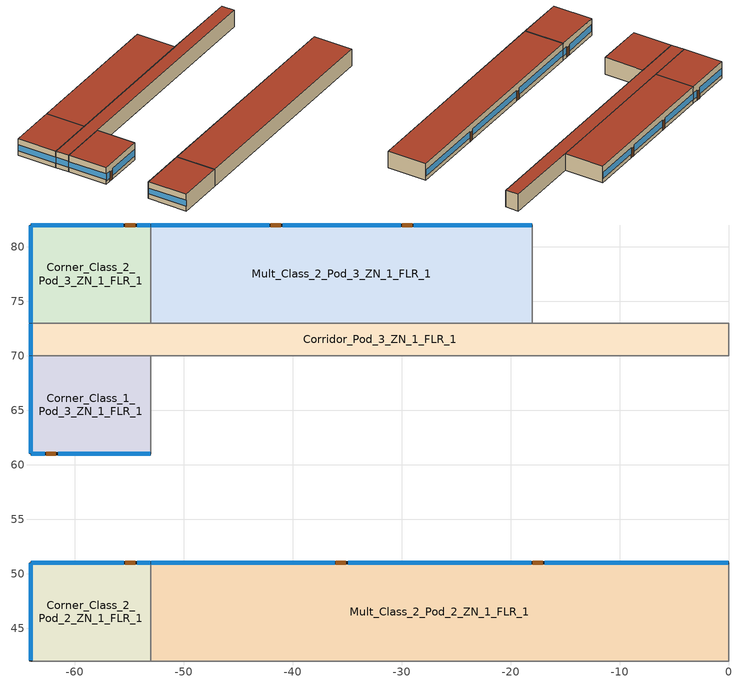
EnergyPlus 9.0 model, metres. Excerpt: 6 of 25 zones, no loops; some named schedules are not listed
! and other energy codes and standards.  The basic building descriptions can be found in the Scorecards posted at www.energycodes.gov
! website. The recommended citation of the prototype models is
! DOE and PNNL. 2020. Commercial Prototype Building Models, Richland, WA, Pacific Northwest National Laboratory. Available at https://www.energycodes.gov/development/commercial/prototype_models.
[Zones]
Corner_Class_2_Pod_2_ZN_1_FLR_1
 floor ground (Corner_Class_2_Pod_2_ZN_1_FLR_1_Floor_Ffactor): -64,51 -53,51 -53,42 -64,42 z0
 wall outside (nonres_ext_wall): -53,51 -64,51 -64,42 z0:4
 wall to Corridor_Pod_2_ZN_1_FLR_1 (int_wall): -64,42 -53,42 z0:4
 wall to Mult_Class_2_Pod_2_ZN_1_FLR_1 (int_wall): -53,42 -53,51 z0:4
 window (NonresWindow_U_0.43_SHGC_0.25): -64,50.95 -64,42.05 z1.1:2.52; -53.05,51 -54.27,51 / -55.49,51 -63.95,51 z0.92:2.51
 door (Swinging Door_con): -54.45,51 -55.36,51 z0:2.13
 roof outside (nonres_roof): -64,42 -53,42 -53,51 -64,51 z4
Mult_Class_2_Pod_2_ZN_1_FLR_1
 floor ground (Mult_Class_2_Pod_2_ZN_1_FLR_1_Floor_Ffactor): -53,51 0,51 0,42 -53,42 z0
 wall outside (nonres_ext_wall): 0,51 -53,51 z0:4
 wall to Corridor_Pod_2_ZN_1_FLR_1 (int_wall): -53,42 0,42 z0:4
 wall to Main_Corridor_ZN_1_FLR_1 (int_wall): 0,42 0,51 z0:4
 window (NonresWindow_U_0.43_SHGC_0.25): -0.05,51 -16.87,51 / -18.09,51 -34.91,51 / -36.13,51 -52.95,51 z1.03:2.5
 door (Swinging Door_con): -17.05,51 -17.96,51 / -35.11,51 -36.02,51 z0:2.13
 roof outside (nonres_roof): -53,42 0,42 0,51 -53,51 z4
Corner_Class_1_Pod_3_ZN_1_FLR_1
 floor ground (Corner_Class_1_Pod_3_ZN_1_FLR_1_Floor_Ffactor): -64,70 -53,70 -53,61 -64,61 z0
 wall outside (nonres_ext_wall): -64,70 -64,61 -53,61 z0:4
 wall to Mult_Class_1_Pod_3_ZN_1_FLR_1 (int_wall): -53,61 -53,70 z0:4
 wall to Corridor_Pod_3_ZN_1_FLR_1 (int_wall): -53,70 -64,70 z0:4
 window (NonresWindow_U_0.43_SHGC_0.25): -64,69.95 -64,61.05 z1.1:2.52; -63.95,61 -62.73,61 / -61.51,61 -53.05,61 z0.92:2.51
 door (Swinging Door_con): -62.62,61 -61.7,61 z0:2.13
 roof outside (nonres_roof): -64,61 -53,61 -53,70 -64,70 z4
Corridor_Pod_3_ZN_1_FLR_1
 floor ground (Corridor_Pod_3_ZN_1_FLR_1_Floor_Ffactor): -64,73 0,73 0,70 -64,70 z0
 wall outside (nonres_ext_wall): -64,73 -64,70 z0:4
 wall to Mult_Class_1_Pod_3_ZN_1_FLR_1 (int_wall): -53,70 0,70 z0:4
 wall to Library_Media_Center_ZN_1_FLR_1 (int_wall): 0,70 0,73 z0:4
 wall to Computer_Class_ZN_1_FLR_1 (int_wall): 0,73 -18,73 z0:4
 wall to Mult_Class_2_Pod_3_ZN_1_FLR_1 (int_wall): -18,73 -53,73 z0:4
 wall to Corner_Class_2_Pod_3_ZN_1_FLR_1 (int_wall): -53,73 -64,73 z0:4
 window (NonresWindow_U_0.43_SHGC_0.25): -64,72.95 -64,70.05 z1.1:2.55
 roof outside (nonres_roof): -64,70 0,70 0,73 -64,73 z4
Corner_Class_2_Pod_3_ZN_1_FLR_1
 floor ground (Corner_Class_2_Pod_3_ZN_1_FLR_1_Floor_Ffactor): -64,82 -53,82 -53,73 -64,73 z0
 wall outside (nonres_ext_wall): -53,82 -64,82 -64,73 z0:4
 wall to Mult_Class_2_Pod_3_ZN_1_FLR_1 (int_wall): -53,73 -53,82 z0:4
 window (NonresWindow_U_0.43_SHGC_0.25): -53.05,82 -54.27,82 / -55.52,82 -63.95,82 z0.92:2.51; -64,81.95 -64,73.05 z1.1:2.52
 door (Swinging Door_con): -54.44,82 -55.36,82 z0:2.13
 roof outside (nonres_roof): -64,73 -53,73 -53,82 -64,82 z4
Mult_Class_2_Pod_3_ZN_1_FLR_1
 floor ground (Mult_Class_2_Pod_3_ZN_1_FLR_1_Floor_Ffactor): -53,82 -18,82 -18,73 -53,73 z0
 wall outside (nonres_ext_wall): -18,82 -53,82 z0:4
 wall to Computer_Class_ZN_1_FLR_1 (int_wall): -18,73 -18,82 z0:4
 window (NonresWindow_U_0.43_SHGC_0.25): -18.05,82 -28.87,82 / -30.09,82 -40.91,82 / -42.13,82 -52.95,82 z0.99:2.5
 door (Swinging Door_con): -29,82 -29.92,82 / -41.09,82 -42.01,82 z0:2.13
 roof outside (nonres_roof): -53,73 -18,73 -18,82 -53,82 z4
[Building]
SchoolPrimary: North Axis {deg}=0; Terrain=City; Loads Convergence Tolerance Value=0.04; Temperature Convergence Tolerance Value {deltaC}=0.2; Solar Distribution=FullInteriorAndExterior; Maximum Number of Warmup Days=25; Minimum Number of Warmup Days=6
[Site:Location]
Site:Location=San.Diego-Brown.Field.Muni.AP_CA_USA WMO=722904; Latitude {N+ S-}=32.57; Longitude {W- E+}=-116.98; Time Zone Relative to GMT {GMT+/-}=-8; Elevation {m}=159
[SizingPeriod:DesignDay] Day of Month=21; Dry-Bulb Temperature Range Modifier Type=DefaultMultipliers; Humidity Condition Type=Wetbulb; Barometric Pressure {Pa}=99429; Rain {Yes/No}=No; Snow on ground {Yes/No}=No; Daylight Savings Time Indicator=No
Name | Month | Day Type | Maximum Dry-Bulb Temperature {C} | Daily Dry-Bulb Temperature Range {C} | Wetbulb at Maximum Dry-Bulb {C} | Wind Speed {m/s} design conditions vs. traditional 6.71 m/s (15 mph) | Wind Direction {Degrees; N=0, S=180} | Solar Model Indicator | Clearness {0.0 to 1.1} | Wind Speed {m/s} design conditions vs. traditional 3.35 m/s (7mph) | ASHRAE Clear Sky Optical Depth for Beam Irradiance (taub) | ASHRAE Clear Sky Optical Depth for Diffuse Irradiance (taud)
San.Diego-Brown.Field.Muni.AP_CA_USA Ann Htg 99.6% Condns DB | 12 | WinterDesignDay | 3.8 | 0 | 3.8 | 3 | 120 | ASHRAEClearSky | 0
San.Diego-Brown.Field.Muni.AP_CA_USA Ann Clg .4% Condns DB=>MWB | 8 | SummerDesignDay | 31.3 | 8.9 | 18.4 |  | 280 | ASHRAETau |  | 4.1 | 0.412 | 2.276
[Site:WaterMainsTemperature]
Calculation Method=Correlation; Annual average outdoor air temperature {C}=16; Maximum difference in monthly average outdoor air temperatures {C}=7.1
[Site:GroundTemperature:FCfactorMethod]
January Ground Temperature {C}=18.8; February Ground Temperature {C}=14.3; March Ground Temperature {C}=13.6; April Ground Temperature {C}=13.2; May Ground Temperature {C}=13.3; June Ground Temperature {C}=12.6; July Ground Temperature {C}=15.3; August Ground Temperature {C}=15.6; September Ground Temperature {C}=17.7; October Ground Temperature {C}=19.4; November Ground Temperature {C}=19.7; December Ground Temperature {C}=18.5
[Material:NoMass]
Opaque Door panel_con: MediumRough, 0.475964, 0.9, 0.7, 0.7
Nonres_Roof_Insulation: MediumSmooth, 4.31889, 0.9, 0.7, 0.7
Nonres_Exterior_Wall_Insulation: MediumSmooth, 1.90342, 0.9, 0.7, 0.7
[Construction]
Swinging Door_con: Opaque Door panel_con
InteriorFurnishings: Std Wood 6inch
int_wall: G01 13mm gypsum board, G01 13mm gypsum board
nonres_roof: F13 Built-up roofing, Nonres_Roof_Insulation, F08 Metal surface
nonres_ext_wall: F07 25mm stucco, G01 16mm gypsum board, Nonres_Exterior_Wall_Insulation, G01 16mm gypsum board
NonresWindow_U_0.43_SHGC_0.25: Nonres Window Glazing Layer
[Material]
Name | Roughness | Thickness {m} | Conductivity {W/m-K} | Density {kg/m3} | Specific Heat {J/kg-K} | Thermal Absorptance | Solar Absorptance | Visible Absorptance | Absorptance:Thermal | Absorptance:Solar | Absorptance:Visible
Std Wood 6inch | MediumSmooth | 0.15 | 0.12 | 540 | 1210 | 0.9 | 0.7 | 0.7
F07 25mm stucco | Smooth | 0.0254 | 0.72 | 1856 | 840 | 0.9 | 0.7 | 0.7
F08 Metal surface | Smooth | 0.0008 | 45.28 | 7824 | 500
F13 Built-up roofing | Rough | 0.0095 | 0.16 | 1120 | 1460 |  |  |  | 0.75 | 0.45
G01 13mm gypsum board | Smooth | 0.0127 | 0.16 | 800 | 1090 |  |  |  | 0.9 | 0.7 | 0.5
G01 16mm gypsum board | MediumSmooth | 0.0159 | 0.16 | 800 | 1090
[WindowMaterial:SimpleGlazingSystem]
Nonres Window Glazing Layer: U-Factor {W/m2-K}=2.44165; Solar Heat Gain Coefficient=0.25; Visible Transmittance=0.275
[Construction:FfactorGroundFloor] F-Factor=1.26363
Name | Area | PerimeterExposed
Corner_Class_2_Pod_2_ZN_1_FLR_1_Floor_Ffactor; Corner_Class_1_Pod_3_ZN_1_FLR_1_Floor_Ffactor; Corner_Class_2_Pod_3_ZN_1_FLR_1_Floor_Ffactor | 99 | 20
Mult_Class_2_Pod_2_ZN_1_FLR_1_Floor_Ffactor | 477 | 53
Corridor_Pod_3_ZN_1_FLR_1_Floor_Ffactor | 192 | 3
Mult_Class_2_Pod_3_ZN_1_FLR_1_Floor_Ffactor | 315 | 35
[Zone] Type=1; Multiplier=1; Ceiling Height {m}=4; Floor Area {m2}=autocalculate; Part of Total Floor Area=Yes
Name | Volume {m3}
Corner_Class_2_Pod_2_ZN_1_FLR_1; Corner_Class_1_Pod_3_ZN_1_FLR_1; Corner_Class_2_Pod_3_ZN_1_FLR_1 | 396
Mult_Class_2_Pod_2_ZN_1_FLR_1 | 1908
Corridor_Pod_3_ZN_1_FLR_1 | 768
Mult_Class_2_Pod_3_ZN_1_FLR_1 | 1260
[InternalMass] Construction=InteriorFurnishings
Name | Zone | Surface Area {m2}
Corner_Class_2_Pod_2_ZN_1_FLR_1_InternalMass_1 | Corner_Class_2_Pod_2_ZN_1_FLR_1 | 198
Mult_Class_2_Pod_2_ZN_1_FLR_1_InternalMass_1 | Mult_Class_2_Pod_2_ZN_1_FLR_1 | 954
Corner_Class_1_Pod_3_ZN_1_FLR_1_InternalMass_1 | Corner_Class_1_Pod_3_ZN_1_FLR_1 | 198
Corridor_Pod_3_ZN_1_FLR_1_InternalMass_1 | Corridor_Pod_3_ZN_1_FLR_1 | 384
Corner_Class_2_Pod_3_ZN_1_FLR_1_InternalMass_1 | Corner_Class_2_Pod_3_ZN_1_FLR_1 | 198
Mult_Class_2_Pod_3_ZN_1_FLR_1_InternalMass_1 | Mult_Class_2_Pod_3_ZN_1_FLR_1 | 630
[People] Number of People Schedule=BLDG_OCC_SCH; Fraction Radiant=0.3; Sensible Heat Fraction=AUTOCALCULATE; Activity Level Schedule=ACTIVITY_SCH; Enable ASHRAE 55 Comfort Warnings=No; Mean Radiant Temperature Calculation Type=ZoneAveraged; Work Efficiency Schedule=WORK_EFF_SCH; Clothing Insulation Calculation Method=ClothingInsulationSchedule; Clothing Insulation Schedule=CLOTHING_SCH; Air Velocity Schedule=AIR_VELO_SCH; Thermal Comfort Model 1 Type=FANGER
Name | Zone or ZoneList | Number of People Calculation Method | Zone Floor Area per Person {m2/person} | Number of People
Corner_Class_2_Pod_2_ZN_1_FLR_1 | Corner_Class_2_Pod_2_ZN_1_FLR_1 | Area/Person | 3.716
Mult_Class_2_Pod_2_ZN_1_FLR_1 | Mult_Class_2_Pod_2_ZN_1_FLR_1 | Area/Person | 3.716
Corner_Class_1_Pod_3_ZN_1_FLR_1 | Corner_Class_1_Pod_3_ZN_1_FLR_1 | Area/Person | 3.716
Corridor_Pod_3_ZN_1_FLR_1 | Corridor_Pod_3_ZN_1_FLR_1 | People |  | 0
Corner_Class_2_Pod_3_ZN_1_FLR_1 | Corner_Class_2_Pod_3_ZN_1_FLR_1 | Area/Person | 3.716
Mult_Class_2_Pod_3_ZN_1_FLR_1 | Mult_Class_2_Pod_3_ZN_1_FLR_1 | Area/Person | 3.716
[Lights] Design Level Calculation Method=Watts/Area; Return Air Fraction=0; Fraction Radiant=0.37; Fraction Visible=0.2; Fraction Replaceable=1; Return Air Fraction Calculated from Plenum Temperature=No
Name | Zone or ZoneList | Schedule | Watts per Zone Floor Area {W/m2}
Corner_Class_2_Pod_2_ZN_1_FLR_1_Lights | Corner_Class_2_Pod_2_ZN_1_FLR_1 | BLDG_LIGHT_CLASSROOM_SCH | 7.64238
Mult_Class_2_Pod_2_ZN_1_FLR_1_Lights | Mult_Class_2_Pod_2_ZN_1_FLR_1 | BLDG_LIGHT_CLASSROOM_SCH | 7.64238
Corner_Class_1_Pod_3_ZN_1_FLR_1_Lights | Corner_Class_1_Pod_3_ZN_1_FLR_1 | BLDG_LIGHT_CLASSROOM_SCH | 7.64238
Corridor_Pod_3_ZN_1_FLR_1_Lights | Corridor_Pod_3_ZN_1_FLR_1 | BLDG_LIGHT_CORRIDOR_SCH | 4.4132
Corner_Class_2_Pod_3_ZN_1_FLR_1_Lights | Corner_Class_2_Pod_3_ZN_1_FLR_1 | BLDG_LIGHT_CLASSROOM_SCH | 7.64238
Mult_Class_2_Pod_3_ZN_1_FLR_1_Lights | Mult_Class_2_Pod_3_ZN_1_FLR_1 | BLDG_LIGHT_CLASSROOM_SCH | 7.64238
[ElectricEquipment] Schedule=BLDG_EQUIP_SCH; Design Level Calculation Method=EquipmentLevel; Fraction Latent=0; Fraction Radiant=0.5; Fraction Lost=0
Name | Zone or ZoneList | Design Level {W}
Corner_Class_2_Pod_2_ZN_1_FLR_1_PlugMisc_Equip | Corner_Class_2_Pod_2_ZN_1_FLR_1 | 1485
Mult_Class_2_Pod_2_ZN_1_FLR_1_PlugMisc_Equip | Mult_Class_2_Pod_2_ZN_1_FLR_1 | 7155
Corner_Class_1_Pod_3_ZN_1_FLR_1_PlugMisc_Equip | Corner_Class_1_Pod_3_ZN_1_FLR_1 | 1485
Corridor_Pod_3_ZN_1_FLR_1_PlugMisc_Equip | Corridor_Pod_3_ZN_1_FLR_1 | 768
Corner_Class_2_Pod_3_ZN_1_FLR_1_PlugMisc_Equip | Corner_Class_2_Pod_3_ZN_1_FLR_1 | 1485
Mult_Class_2_Pod_3_ZN_1_FLR_1_PlugMisc_Equip | Mult_Class_2_Pod_3_ZN_1_FLR_1 | 4725
[Daylighting:Controls] Daylighting Method=SplitFlux; Lighting Control Type=Continuousoff; Minimum Input Power Fraction for Continuous or ContinuousOff Dimming Control=0.2; Minimum Light Output Fraction for Continuous or ContinuousOff Dimming Control=0.2; Number of Stepped Control Steps=3; Probability Lighting will be Reset When Needed in Manual Stepped Control=1; Maximum Allowable Discomfort Glare Index=22; Illuminance Setpoint at Reference Point 1 {lux}=377; Illuminance Setpoint at Reference Point 2 {lux}=377
Name | Zone | Glare Calculation Daylighting Reference Point | Glare Calculation Azimuth Angle of View Direction Clockwise from Zone y-Axis {deg} | Daylighting Reference Point 1 | Fraction of Zone Controlled by Reference Point 1 | Daylighting Reference Point 2 | Fraction of Zone Controlled by Reference Point 2
Corner_Class_2_Pod_2_ZN_1_FLR_1_DaylCtrl | Corner_Class_2_Pod_2_ZN_1_FLR_1 | Corner_Class_2_Pod_2_ZN_1_FLR_1_DaylRefPt1 | 270 | Corner_Class_2_Pod_2_ZN_1_FLR_1_DaylRefPt1 | 0.56 | Corner_Class_2_Pod_2_ZN_1_FLR_1_DaylRefPt2 | 0.2
Mult_Class_2_Pod_2_ZN_1_FLR_1_DaylCtrl | Mult_Class_2_Pod_2_ZN_1_FLR_1 | Mult_Class_2_Pod_2_ZN_1_FLR_1_DaylRefPt1 | 0 | Mult_Class_2_Pod_2_ZN_1_FLR_1_DaylRefPt1 | 0.28 | Mult_Class_2_Pod_2_ZN_1_FLR_1_DaylRefPt2 | 0.28
Corner_Class_1_Pod_3_ZN_1_FLR_1_DaylCtrl | Corner_Class_1_Pod_3_ZN_1_FLR_1 | Corner_Class_1_Pod_3_ZN_1_FLR_1_DaylRefPt1 | 180 | Corner_Class_1_Pod_3_ZN_1_FLR_1_DaylRefPt1 | 0.56 | Corner_Class_1_Pod_3_ZN_1_FLR_1_DaylRefPt2 | 0.2
Corner_Class_2_Pod_3_ZN_1_FLR_1_DaylCtrl | Corner_Class_2_Pod_3_ZN_1_FLR_1 | Corner_Class_2_Pod_3_ZN_1_FLR_1_DaylRefPt1 | 270 | Corner_Class_2_Pod_3_ZN_1_FLR_1_DaylRefPt1 | 0.56 | Corner_Class_2_Pod_3_ZN_1_FLR_1_DaylRefPt2 | 0.2
Mult_Class_2_Pod_3_ZN_1_FLR_1_DaylCtrl | Mult_Class_2_Pod_3_ZN_1_FLR_1 | Mult_Class_2_Pod_3_ZN_1_FLR_1_DaylRefPt1 | 0 | Mult_Class_2_Pod_3_ZN_1_FLR_1_DaylRefPt1 | 0.28 | Mult_Class_2_Pod_3_ZN_1_FLR_1_DaylRefPt2 | 0.28
[ZoneInfiltration:DesignFlowRate] Schedule=INFIL_SCH_PNNL; Design Flow Rate Calculation Method=Flow/ExteriorArea; Constant Term Coefficient=0; Temperature Term Coefficient=0; Velocity Term Coefficient=0.224; Velocity Squared Term Coefficient=0
Name | Zone or ZoneList | Flow per Exterior Surface Area {m3/s-m2}
Corner_Class_2_Pod_2_ZN_1_FLR_1_Infiltration | Corner_Class_2_Pod_2_ZN_1_FLR_1 | 0.000254325
Mult_Class_2_Pod_2_ZN_1_FLR_1_Infiltration | Mult_Class_2_Pod_2_ZN_1_FLR_1 | 0.00017524
Corner_Class_1_Pod_3_ZN_1_FLR_1_Infiltration | Corner_Class_1_Pod_3_ZN_1_FLR_1 | 0.000254325
Corridor_Pod_3_ZN_1_FLR_1_Infiltration | Corridor_Pod_3_ZN_1_FLR_1 | 3.35686e-05
Corner_Class_2_Pod_3_ZN_1_FLR_1_Infiltration | Corner_Class_2_Pod_3_ZN_1_FLR_1 | 0.000254325
Mult_Class_2_Pod_3_ZN_1_FLR_1_Infiltration | Mult_Class_2_Pod_3_ZN_1_FLR_1 | 0.00017524
[Exterior:Lights] Control Option=AstronomicalClock
Name | Schedule | Design Level {W}
Exterior_Lights_a | Exterior_lighting_schedule_a | 150.48
Exterior_Lights_b | Exterior_lighting_schedule_b_2016 | 1645.9
Exterior_Lights_c | Exterior_lighting_schedule_c_2016 | 584.3
[EnergyManagementSystem:Program]
SET_mCl1_Pod_2_ZN_1_FLR_1_Light_EMS_Program: SET mCl1_Pod_2_ZN_1_FLR_1_LSr_IP=0.093*mCl1_Pod_2_ZN_1_FLR_1_LSr/mCl1_Pod_2_ZN_1_FLR_1_Area; IF (mCl1_Pod_2_ZN_1_FLR_1_OSr <= 0) && (mCl1_Pod_2_ZN_1_FLR_1_LSr_IP >= 0.02); SET mCl1_Pod_2_ZN_1_FLR_1_LAr = 0.02*mCl1_Pod_2_ZN_1_FLR_1_Area/0.09290304; ELSE; SET mCl1_Pod_2_ZN_1_FLR_1_LAr = NULL; ENDIF
SET_cPOD2_ZN_1_FLR_1_Light_EMS_Program: SET cPOD2_ZN_1_FLR_1_LSr_IP=0.093*cPOD2_ZN_1_FLR_1_LSr/cPOD2_ZN_1_FLR_1_Area; IF (cPOD2_ZN_1_FLR_1_OSr <= 0) && (cPOD2_ZN_1_FLR_1_LSr_IP >= 0.02); SET cPOD2_ZN_1_FLR_1_LAr = 0.02*cPOD2_ZN_1_FLR_1_Area/0.09290304; ELSE; SET cPOD2_ZN_1_FLR_1_LAr = NULL; ENDIF
SET_cCL2_Pod_2_ZN_1_FLR_1_Light_EMS_Program: SET cCL2_Pod_2_ZN_1_FLR_1_LSr_IP=0.093*cCL2_Pod_2_ZN_1_FLR_1_LSr/cCL2_Pod_2_ZN_1_FLR_1_Area; IF (cCL2_Pod_2_ZN_1_FLR_1_OSr <= 0) && (cCL2_Pod_2_ZN_1_FLR_1_LSr_IP >= 0.02); SET cCL2_Pod_2_ZN_1_FLR_1_LAr = 0.02*cCL2_Pod_2_ZN_1_FLR_1_Area/0.09290304; ELSE; SET cCL2_Pod_2_ZN_1_FLR_1_LAr = NULL; ENDIF
SET_mCl2_Pod_2_ZN_1_FLR_1_Light_EMS_Program: SET mCl2_Pod_2_ZN_1_FLR_1_LSr_IP=0.093*mCl2_Pod_2_ZN_1_FLR_1_LSr/mCl2_Pod_2_ZN_1_FLR_1_Area; IF (mCl2_Pod_2_ZN_1_FLR_1_OSr <= 0) && (mCl2_Pod_2_ZN_1_FLR_1_LSr_IP >= 0.02); SET mCl2_Pod_2_ZN_1_FLR_1_LAr = 0.02*mCl2_Pod_2_ZN_1_FLR_1_Area/0.09290304; ELSE; SET mCl2_Pod_2_ZN_1_FLR_1_LAr = NULL; ENDIF
SET_cCL1_Pod_3_ZN_1_FLR_1_Light_EMS_Program: SET cCL1_Pod_3_ZN_1_FLR_1_LSr_IP=0.093*cCL1_Pod_3_ZN_1_FLR_1_LSr/cCL1_Pod_3_ZN_1_FLR_1_Area; IF (cCL1_Pod_3_ZN_1_FLR_1_OSr <= 0) && (cCL1_Pod_3_ZN_1_FLR_1_LSr_IP >= 0.02); SET cCL1_Pod_3_ZN_1_FLR_1_LAr = 0.02*cCL1_Pod_3_ZN_1_FLR_1_Area/0.09290304; ELSE; SET cCL1_Pod_3_ZN_1_FLR_1_LAr = NULL; ENDIF
SET_mCl1_Pod_3_ZN_1_FLR_1_Light_EMS_Program: SET mCl1_Pod_3_ZN_1_FLR_1_LSr_IP=0.093*mCl1_Pod_3_ZN_1_FLR_1_LSr/mCl1_Pod_3_ZN_1_FLR_1_Area; IF (mCl1_Pod_3_ZN_1_FLR_1_OSr <= 0) && (mCl1_Pod_3_ZN_1_FLR_1_LSr_IP >= 0.02); SET mCl1_Pod_3_ZN_1_FLR_1_LAr = 0.02*mCl1_Pod_3_ZN_1_FLR_1_Area/0.09290304; ELSE; SET mCl1_Pod_3_ZN_1_FLR_1_LAr = NULL; ENDIF
SET_cPOD3_ZN_1_FLR_1_Light_EMS_Program: SET cPOD3_ZN_1_FLR_1_LSr_IP=0.093*cPOD3_ZN_1_FLR_1_LSr/cPOD3_ZN_1_FLR_1_Area; IF (cPOD3_ZN_1_FLR_1_OSr <= 0) && (cPOD3_ZN_1_FLR_1_LSr_IP >= 0.02); SET cPOD3_ZN_1_FLR_1_LAr = 0.02*cPOD3_ZN_1_FLR_1_Area/0.09290304; ELSE; SET cPOD3_ZN_1_FLR_1_LAr = NULL; ENDIF
SET_cCL2_Pod_3_ZN_1_FLR_1_Light_EMS_Program: SET cCL2_Pod_3_ZN_1_FLR_1_LSr_IP=0.093*cCL2_Pod_3_ZN_1_FLR_1_LSr/cCL2_Pod_3_ZN_1_FLR_1_Area; IF (cCL2_Pod_3_ZN_1_FLR_1_OSr <= 0) && (cCL2_Pod_3_ZN_1_FLR_1_LSr_IP >= 0.02); SET cCL2_Pod_3_ZN_1_FLR_1_LAr = 0.02*cCL2_Pod_3_ZN_1_FLR_1_Area/0.09290304; ELSE; SET cCL2_Pod_3_ZN_1_FLR_1_LAr = NULL; ENDIF
SET_mCl2_Pod_3_ZN_1_FLR_1_Light_EMS_Program: SET mCl2_Pod_3_ZN_1_FLR_1_LSr_IP=0.093*mCl2_Pod_3_ZN_1_FLR_1_LSr/mCl2_Pod_3_ZN_1_FLR_1_Area; IF (mCl2_Pod_3_ZN_1_FLR_1_OSr <= 0) && (mCl2_Pod_3_ZN_1_FLR_1_LSr_IP >= 0.02); SET mCl2_Pod_3_ZN_1_FLR_1_LAr = 0.02*mCl2_Pod_3_ZN_1_FLR_1_Area/0.09290304; ELSE; SET mCl2_Pod_3_ZN_1_FLR_1_LAr = NULL; ENDIF
SET_cPCLZN_1_FLR_1_Light_EMS_Program: SET cPCLZN_1_FLR_1_LSr_IP=0.093*cPCLZN_1_FLR_1_LSr/cPCLZN_1_FLR_1_Area; IF (cPCLZN_1_FLR_1_OSr <= 0) && (cPCLZN_1_FLR_1_LSr_IP >= 0.02); SET cPCLZN_1_FLR_1_LAr = 0.02*cPCLZN_1_FLR_1_Area/0.09290304; ELSE; SET cPCLZN_1_FLR_1_LAr = NULL; ENDIF
SET_Main_Corridor_ZN_1_FLR_1_Light_EMS_Program: SET Main_Corridor_ZN_1_FLR_1_LSr_IP=0.093*Main_Corridor_ZN_1_FLR_1_LSr/Main_Corridor_ZN_1_FLR_1_Area; IF (Main_Corridor_ZN_1_FLR_1_OSr <= 0) && (Main_Corridor_ZN_1_FLR_1_LSr_IP >= 0.02); SET Main_Corridor_ZN_1_FLR_1_LAr = 0.02*Main_Corridor_ZN_1_FLR_1_Area/0.09290304; ELSE; SET Main_Corridor_ZN_1_FLR_1_LAr = NULL; ENDIF
SET_Lobby_ZN_1_FLR_1_Light_EMS_Program: SET Lobby_ZN_1_FLR_1_LSr_IP=0.093*Lobby_ZN_1_FLR_1_LSr/Lobby_ZN_1_FLR_1_Area; IF (Lobby_ZN_1_FLR_1_OSr <= 0) && (Lobby_ZN_1_FLR_1_LSr_IP >= 0.02); SET Lobby_ZN_1_FLR_1_LAr = 0.02*Lobby_ZN_1_FLR_1_Area/0.09290304; ELSE; SET Lobby_ZN_1_FLR_1_LAr = NULL; ENDIF
SET_Mech_ZN_1_FLR_1_Light_EMS_Program: SET Mech_ZN_1_FLR_1_LSr_IP=0.093*Mech_ZN_1_FLR_1_LSr/Mech_ZN_1_FLR_1_Area; IF (Mech_ZN_1_FLR_1_OSr <= 0) && (Mech_ZN_1_FLR_1_LSr_IP >= 0.02); SET Mech_ZN_1_FLR_1_LAr = 0.02*Mech_ZN_1_FLR_1_Area/0.09290304; ELSE; SET Mech_ZN_1_FLR_1_LAr = NULL; ENDIF
